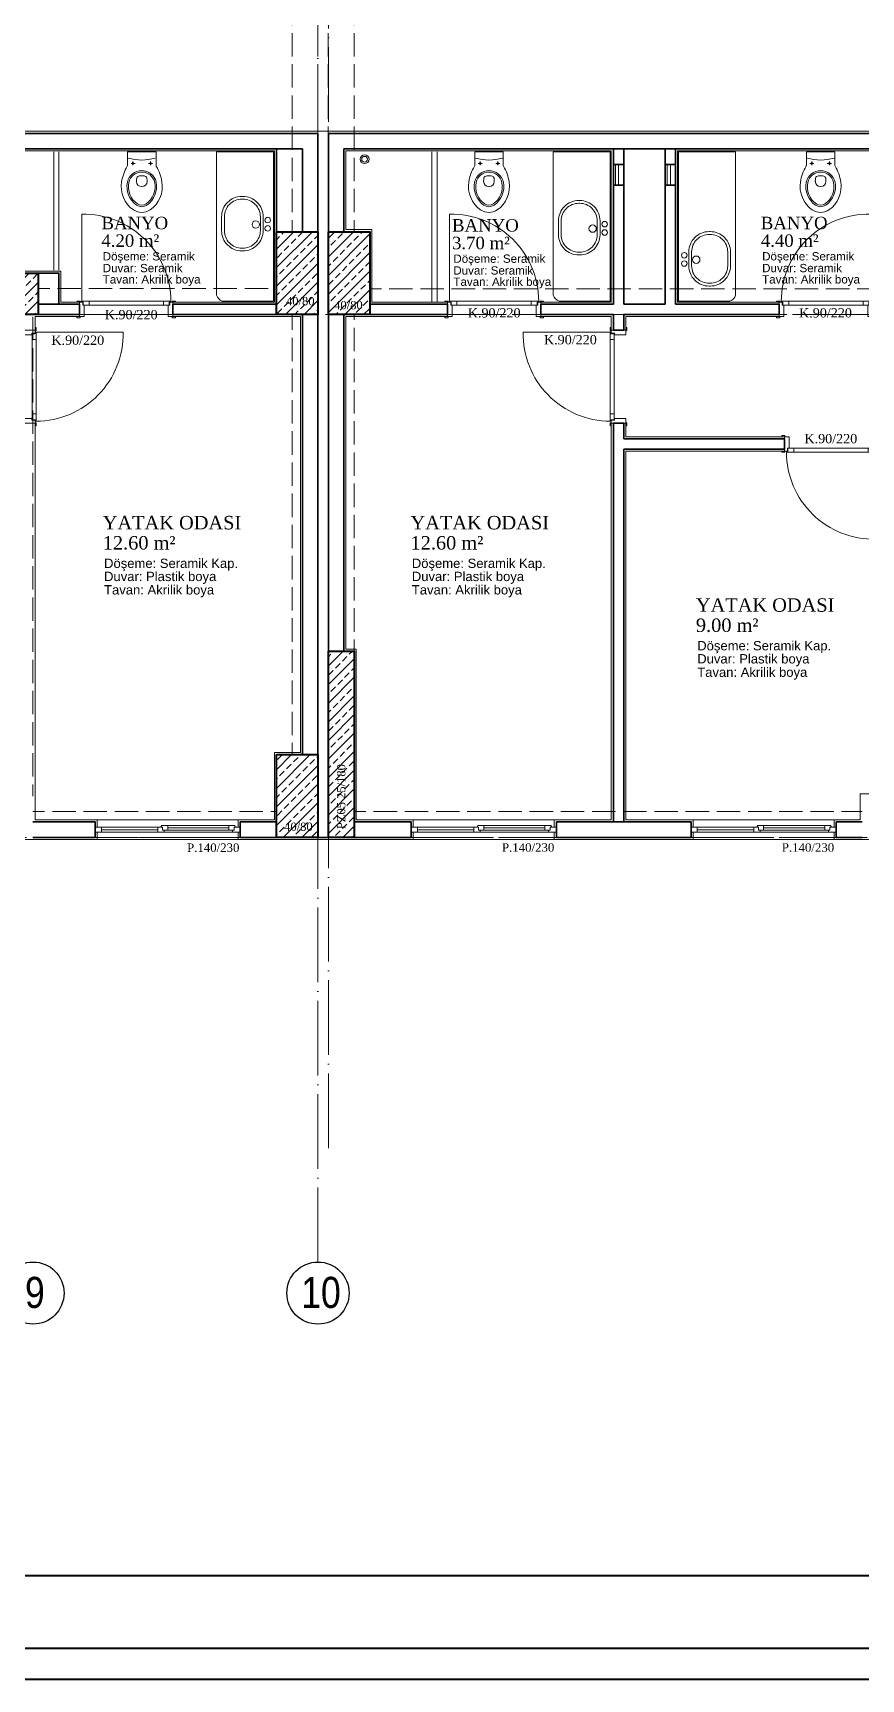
# Model space of a CAD drawing. Header units: millimetres. Extents: x 11587 to 81192, y -36083 to -25300.
# Drawn here: x 35761 to 36560, y -36083 to -34493 of the extents above; entities that cross this region are included whole.
import ezdxf

# ---------------------------------------------------------------- set-up
doc = ezdxf.new("R2010")
doc.units = ezdxf.units.MM
doc.linetypes.add('AKS', pattern=[30, 24, -3, 0, -3])
doc.linetypes.add('IZDUSUM1', pattern=[20, 7.5, -5, 7.5, 0])
for name, color, linetype, lineweight in [('rtm-aks balon', 20, 'Continuous', 25), ('rtm-aks balon yazı', 7, 'Continuous', 20), ('rtm-aks yeni', 7, 'AKS', 20), ('rtm-antet-02', 140, 'Continuous', 40), ('rtm-cam', 141, 'Continuous', 9), ('rtm-duv tugla', 22, 'Continuous', 35), ('rtm-izdusum-üst ince', 8, 'IZDUSUM1', 5), ('rtm-kapı-ahsap', 35, 'Continuous', 13), ('rtm-mhl-yazı-adı', 150, 'Continuous', 30), ('rtm-mhl-yazı-m2', 7, 'Continuous', 20), ('rtm-mhl-yazı-malzeme', 253, 'Continuous', 13), ('rtm-pen-ahsap', 35, 'Continuous', 13), ('rtm-plan katmanı-05', 205, 'Continuous', 20), ('rtm-plan katmanı-07', 135, 'Continuous', 9), ('rtm-sıva', 252, 'Continuous', 15), ('rtm-tarama-betonarme', 51, 'Continuous', 15), ('rtm-tas_betonarme', 50, 'Continuous', 40), ('rtm-tefris vitrifiye', 9, 'Continuous', 9)]:
    doc.layers.add(name, color=color, linetype=linetype, lineweight=lineweight)
doc.styles.add('AKSYAZI', font='ARIALN.TTF')
doc.styles.add('ARIAL', font='times.ttf')
doc.styles.get("Standard").update_dxf_attribs({"font": 'arial.ttf'})
doc.styles.add('VAZ-OLCU', font='times.ttf', dxfattribs={"height": 60})
pattern_1 = [(45, (12441.76, 20249.116), (-8.980256, 8.980256), []), (45, (12450.74, 20249.116), (-8.980256, 8.980256), [6.35, -3.175])]
pattern_2 = [(45, (10490.655, 20162.28), (-8.980256, 8.980256), []), (45, (10499.636, 20162.28), (-8.980256, 8.980256), [6.35, -3.175])]

# ---------------------------------------------------------------- blocks, each defined once
blk = doc.blocks.new('KİRİŞA')
at = {"layer": 'rtm-izdusum-üst ince', "ltscale": 1.5}
for points in [[(23569.4, -54934.2), (23569.4, -54699.2)], [(23594.4, -54934.2), (23594.4, -54699.2)], [(23324.4, -54989.2), (23554.4, -54989.2)], [(23319.4, -55479.2), (23319.4, -55014.2)], [(23324.4, -55014.2), (23554.4, -55014.2)], [(23569.4, -55439.2), (23569.4, -55014.2)], [(23594.4, -55439.2), (23594.4, -55014.2)], [(23319.4, -55494.2), (23554.4, -55494.2)], [(23319.4, -55519.2), (23554.4, -55519.2)]]:
    blk.add_lwpolyline(points, dxfattribs=at)
blk = doc.blocks.new('rty')
at = {"layer": 'rtm-kapı-ahsap'}
for p, q in [((-58244.9, -62700.3), (-58243.8, -62700.3)), ((-58244.9, -62703.4), (-58244.9, -62700.3)), ((-58243.8, -62703.4), (-58244.9, -62703.4)), ((-58243.8, -62700.3), (-58243.8, -62703.4)), ((-58243.8, -62707.4), (-58243.8, -62702.9)), ((-58229.8, -62702.9), (-58243.8, -62702.9)), ((-58232.8, -62707.4), (-58243.8, -62707.4)), ((-58232.8, -62705.9), (-58232.8, -62707.4)), ((-58229.8, -62705.9), (-58232.8, -62705.9)), ((-58232.6, -62706.4), (-58232.6, -62789.4)), ((-58232.6, -62706.4), (-58229.7, -62706.4)), ((-58228.8, -62712), (-58232.6, -62712)), ((-58229.8, -62700.4), (-58229.8, -62703.4)), ((-58228.8, -62700.4), (-58229.8, -62700.4)), ((-58229.8, -62702.9), (-58229.8, -62705.9)), ((-58229.8, -62703.4), (-58228.8, -62703.4)), ((-58229.8, -62704.9), (-58228.8, -62704.9)), ((-58229.7, -62706.4), (-58229.7, -62704.9)), ((-58228.8, -62703.4), (-58228.8, -62700.4)), ((-58228.8, -62790.9), (-58228.8, -62704.9)), ((-58144.8, -62704.9), (-58228.8, -62704.9)), ((-58243.8, -62792.3), (-58244.9, -62792.3)), ((-58244.9, -62792.3), (-58244.9, -62795.4)), ((-58244.9, -62795.4), (-58243.8, -62795.4)), ((-58243.8, -62788.4), (-58243.8, -62792.9)), ((-58232.8, -62788.4), (-58243.8, -62788.4)), ((-58243.8, -62795.4), (-58243.8, -62792.3)), ((-58229.8, -62792.9), (-58243.8, -62792.9)), ((-58232.8, -62789.9), (-58232.8, -62788.4)), ((-58229.8, -62789.9), (-58232.8, -62789.9)), ((-58228.8, -62783.7), (-58232.6, -62783.7)), ((-58232.6, -62789.4), (-58229.7, -62789.4)), ((-58229.8, -62792.9), (-58229.8, -62789.9)), ((-58229.8, -62790.9), (-58228.8, -62790.9)), ((-58229.8, -62795.4), (-58229.8, -62792.3)), ((-58229.8, -62792.3), (-58228.8, -62792.3)), ((-58228.8, -62795.4), (-58229.8, -62795.4)), ((-58229.7, -62789.4), (-58229.7, -62790.9)), ((-58228.8, -62792.3), (-58228.8, -62795.4))]:
    blk.add_line(p, q, dxfattribs=at)
at = {"layer": 'rtm-kapı-ahsap', "const_width": 0.392}
blk.add_lwpolyline([(-58229.2, -62703.9, 1), (-58229.2, -62704.5, 1)], format="xyb", close=True, dxfattribs=at)
at = {"layer": 'rtm-kapı-ahsap'}
blk.add_arc((-58229.1, -62706.6), 84.3, 270.2011, 1.1472, dxfattribs=at)
blk = doc.blocks.new('ABLOKKİRİŞ2')
at = {"layer": 'rtm-izdusum-üst ince', "ltscale": 1.5}
for points in [[(25555.5, -54847.4), (25555.5, -54527.4)], [(25580.5, -54847.4), (25580.5, -54527.4)], [(25595.5, -54902.4), (26090.5, -54902.4)], [(25555.5, -55252.4), (25555.5, -54927.4)], [(25580.5, -55252.4), (25580.5, -54927.4)], [(25595.5, -54927.4), (26090.5, -54927.4)], [(25580.5, -55407.4), (26070.5, -55407.4)], [(25580.5, -55432.4), (26070.5, -55432.4)]]:
    blk.add_lwpolyline(points, dxfattribs=at)

msp = doc.modelspace()

# ---------------------------------------------------------------- hatches: boundary and pattern name
at = {"layer": 'rtm-tarama-betonarme'}
h = msp.add_hatch(dxfattribs=at)
h.set_pattern_fill('ANSI33', color=256, scale=2, style=0)
h.set_pattern_definition(pattern_1)
h.paths.add_polyline_path([(36036.19, -34765.13), (35996.19, -34765.13), (35996.19, -34685.13), (36036.19, -34685.13)])
h = msp.add_hatch(dxfattribs=at)
h.set_pattern_fill('ANSI33', color=256, scale=2, style=0)
h.set_pattern_definition(pattern_2)
h.paths.add_polyline_path([(36046.19, -34685.13), (36086.19, -34685.13), (36086.19, -34765.13), (36046.19, -34765.13)])
h = msp.add_hatch(dxfattribs=at)
h.set_pattern_fill('ANSI33', color=256, scale=2, style=0)
h.set_pattern_definition(pattern_1)
h.paths.add_polyline_path([(35766.19, -34765.13), (35686.19, -34765.13), (35686.19, -34725.13), (35766.19, -34725.13)])
h = msp.add_hatch(dxfattribs=at)
h.set_pattern_fill('ANSI33', color=256, scale=2, style=0)
h.set_pattern_definition(pattern_2)
h.paths.add_polyline_path([(36046.19, -35270.13), (36046.19, -35090.13), (36071.19, -35090.13), (36071.19, -35270.13)])
h = msp.add_hatch(dxfattribs=at)
h.set_pattern_fill('ANSI33', color=256, scale=2, style=0)
h.set_pattern_definition(pattern_1)
h.paths.add_polyline_path([(36036.19, -35270.13), (35996.19, -35270.13), (35996.19, -35190.13), (36036.19, -35190.13)])

# ---------------------------------------------------------------- linework, layer by layer
at = {"layer": 'rtm-aks balon'}
for centre in [(35761.19, -35710.13), (36036.19, -35710.13)]:
    msp.add_circle(centre, 30, dxfattribs=at)
at = {"layer": 'rtm-aks yeni', "ltscale": 3}
for p, q in [((36046.19, -35570.13), (36046.19, -33480.13)), ((36036.19, -35680.13), (36036.19, -34415.13)), ((33971.19, -34765.13), (42336.19, -34765.13)), ((33971.19, -35270.13), (42336.19, -35270.13))]:
    msp.add_line(p, q, dxfattribs=at)
at = {"layer": 'rtm-antet-02'}
for points in [[(33826.61, -31582.89), (33826.61, -36082.89), (42481.61, -36082.89), (42481.61, -31582.89), (33826.61, -31582.89)], [(33856.61, -35982.89), (42451.61, -35982.89)]]:
    msp.add_lwpolyline(points, dxfattribs=at)
msp.add_lwpolyline([(33856.61, -31612.89), (33856.61, -36052.89), (42451.61, -36052.89), (42451.61, -31612.89)], close=True, dxfattribs=at)
at = {"layer": 'rtm-cam'}
for p, q in [((35950.19, -35260.88), (35891.19, -35260.88)), ((36255.19, -35260.88), (36196.19, -35260.88)), ((36525.19, -35260.88), (36466.19, -35260.88)), ((35881.69, -35262.63), (35827.19, -35262.63)), ((36186.69, -35262.63), (36132.19, -35262.63)), ((36456.69, -35262.63), (36402.19, -35262.63))]:
    msp.add_line(p, q, dxfattribs=at)
at = {"layer": 'rtm-duv tugla'}
for points in [[(36036.19, -34590.13), (35296.19, -34590.13)], [(36036.19, -34590.13), (36036.19, -34685.13)], [(36756.19, -34590.13), (36046.19, -34590.13), (36046.19, -34685.13)], [(36021.19, -34605.13), (35296.19, -34605.13)], [(35996.19, -34605.13), (35996.19, -34685.13)], [(36021.19, -34605.13), (36021.19, -34685.13)], [(36061.19, -34685.13), (36061.19, -34605.13), (36756.19, -34605.13)], [(36321.19, -34605.13), (36321.19, -34755.13)], [(36331.19, -34605.13), (36331.19, -34755.13)], [(36371.19, -34605.13), (36371.19, -34755.13)], [(36381.19, -34605.13), (36381.19, -34755.13)], [(36331.19, -34620.13), (36321.19, -34620.13)], [(36381.19, -34620.13), (36371.19, -34620.13)], [(36331.19, -34640.13), (36321.19, -34640.13)], [(36381.19, -34640.13), (36371.19, -34640.13)], [(35766.19, -34725.13), (35786.19, -34725.13), (35786.19, -34755.13)], [(35806.19, -34755.13), (35766.19, -34755.13)], [(35806.19, -34765.13), (35766.19, -34765.13)], [(35806.19, -34765.13), (35806.19, -34755.13)], [(35996.19, -34755.13), (35896.19, -34755.13)], [(35896.19, -34765.13), (35896.19, -34755.13)], [(35996.19, -34765.13), (35896.19, -34765.13)], [(36021.19, -34765.13), (36021.19, -35190.13)], [(36036.19, -34765.13), (36036.19, -35190.13)], [(36046.19, -35090.13), (36046.19, -34765.13)], [(36061.19, -35090.13), (36061.19, -34765.13)], [(36086.19, -34755.13), (36161.19, -34755.13)], [(36086.19, -34765.13), (36161.19, -34765.13)], [(36161.19, -34765.13), (36161.19, -34755.13)], [(36251.19, -34755.13), (36321.19, -34755.13)], [(36251.19, -34765.13), (36251.19, -34755.13)], [(36251.19, -34765.13), (36321.19, -34765.13)], [(36321.19, -34765.13), (36321.19, -34780.13)], [(36331.19, -34755.13), (36371.19, -34755.13)], [(36331.19, -34765.13), (36331.19, -34780.13)], [(36331.19, -34765.13), (36481.19, -34765.13)], [(36381.19, -34755.13), (36481.19, -34755.13)], [(36481.19, -34765.13), (36481.19, -34755.13)], [(36331.19, -34780.13), (36321.19, -34780.13)], [(36331.19, -34870.13), (36321.19, -34870.13)], [(36321.19, -34870.13), (36321.19, -35255.13)], [(36331.19, -34870.13), (36331.19, -34885.13)], [(36331.19, -34885.13), (36486.19, -34885.13)], [(36331.19, -34895.13), (36331.19, -35255.13)], [(36331.19, -34895.13), (36486.19, -34895.13)], [(36486.19, -34885.13), (36486.19, -34895.13)], [(35761.19, -35255.13), (35821.19, -35255.13)], [(35821.19, -35255.13), (35821.19, -35270.13)], [(35961.19, -35255.13), (35961.19, -35270.13)], [(35961.19, -35255.13), (35996.19, -35255.13)], [(36126.19, -35255.13), (36071.19, -35255.13)], [(36126.19, -35255.13), (36126.19, -35270.13)], [(36396.19, -35255.13), (36266.19, -35255.13)], [(36266.19, -35255.13), (36266.19, -35270.13)], [(36396.19, -35255.13), (36396.19, -35270.13)], [(36561.19, -35255.13), (36536.19, -35255.13)], [(36536.19, -35255.13), (36536.19, -35270.13)], [(35761.19, -35270.13), (35821.19, -35270.13)], [(35961.19, -35270.13), (35996.19, -35270.13)], [(36036.19, -35270.13), (36046.19, -35270.13)], [(36126.19, -35270.13), (36071.19, -35270.13)], [(36396.19, -35270.13), (36266.19, -35270.13)], [(36561.19, -35270.13), (36536.19, -35270.13)]]:
    msp.add_lwpolyline(points, dxfattribs=at)
at = {"layer": 'rtm-kapı-ahsap'}
for points in [[(36323.19, -34620.13), (36323.19, -34640.13)], [(36326.19, -34620.13), (36326.19, -34640.13)], [(36373.19, -34620.13), (36373.19, -34640.13)], [(36376.19, -34620.13), (36376.19, -34640.13)]]:
    msp.add_lwpolyline(points, dxfattribs=at)
at = {"layer": 'rtm-pen-ahsap'}
for p, q in [((35821.19, -35260.13), (35827.19, -35260.13)), ((35832.19, -35260.13), (35826.56, -35260.13)), ((35827.19, -35265.13), (35827.19, -35260.13)), ((35832.19, -35260.13), (35881.69, -35260.13)), ((35886.19, -35260.13), (35881.69, -35260.13)), ((35881.69, -35265.13), (35881.69, -35260.13)), ((35885.56, -35258.63), (35891.19, -35258.63)), ((35886.19, -35263.13), (35886.19, -35260.13)), ((35891.19, -35258.63), (35950.19, -35258.63)), ((35891.19, -35263.13), (35891.19, -35258.63)), ((35955.83, -35258.63), (35950.19, -35258.63)), ((35950.19, -35263.13), (35950.19, -35258.63)), ((35961.19, -35260.13), (35955.19, -35260.13)), ((35955.19, -35263.13), (35955.19, -35260.13)), ((36126.19, -35260.13), (36132.19, -35260.13)), ((36137.19, -35260.13), (36131.56, -35260.13)), ((36132.19, -35265.13), (36132.19, -35260.13)), ((36137.19, -35260.13), (36186.69, -35260.13)), ((36191.19, -35260.13), (36186.69, -35260.13)), ((36186.69, -35265.13), (36186.69, -35260.13)), ((36190.56, -35258.63), (36196.19, -35258.63)), ((36191.19, -35263.13), (36191.19, -35260.13)), ((36196.19, -35258.63), (36255.19, -35258.63)), ((36196.19, -35263.13), (36196.19, -35258.63)), ((36260.83, -35258.63), (36255.19, -35258.63)), ((36255.19, -35263.13), (36255.19, -35258.63)), ((36266.19, -35260.13), (36260.19, -35260.13)), ((36260.19, -35263.13), (36260.19, -35260.13)), ((36396.19, -35260.13), (36402.19, -35260.13)), ((36407.19, -35260.13), (36401.56, -35260.13)), ((36402.19, -35265.13), (36402.19, -35260.13)), ((36407.19, -35260.13), (36456.69, -35260.13)), ((36461.19, -35260.13), (36456.69, -35260.13)), ((36456.69, -35265.13), (36456.69, -35260.13)), ((36460.56, -35258.63), (36466.19, -35258.63)), ((36461.19, -35263.13), (36461.19, -35260.13)), ((36466.19, -35258.63), (36525.19, -35258.63)), ((36466.19, -35263.13), (36466.19, -35258.63)), ((36530.83, -35258.63), (36525.19, -35258.63)), ((36525.19, -35263.13), (36525.19, -35258.63)), ((36536.19, -35260.13), (36530.19, -35260.13)), ((36530.19, -35263.13), (36530.19, -35260.13)), ((35880.19, -35265.13), (35821.19, -35265.13)), ((35880.19, -35265.13), (35887.69, -35265.13)), ((35886.19, -35263.13), (35891.19, -35263.13)), ((35887.69, -35263.13), (35887.69, -35265.13)), ((35891.19, -35263.13), (35950.19, -35263.13)), ((35955.19, -35263.13), (35950.19, -35263.13)), ((35953.69, -35265.13), (35953.69, -35263.13)), ((35953.69, -35265.13), (35961.19, -35265.13)), ((36185.19, -35265.13), (36126.19, -35265.13)), ((36185.19, -35265.13), (36192.69, -35265.13)), ((36191.19, -35263.13), (36196.19, -35263.13)), ((36192.69, -35263.13), (36192.69, -35265.13)), ((36196.19, -35263.13), (36255.19, -35263.13)), ((36260.19, -35263.13), (36255.19, -35263.13)), ((36258.69, -35265.13), (36258.69, -35263.13)), ((36258.69, -35265.13), (36266.19, -35265.13)), ((36455.19, -35265.13), (36396.19, -35265.13)), ((36455.19, -35265.13), (36462.69, -35265.13)), ((36461.19, -35263.13), (36466.19, -35263.13)), ((36462.69, -35263.13), (36462.69, -35265.13)), ((36466.19, -35263.13), (36525.19, -35263.13)), ((36530.19, -35263.13), (36525.19, -35263.13)), ((36528.69, -35265.13), (36528.69, -35263.13)), ((36528.69, -35265.13), (36536.19, -35265.13))]:
    msp.add_line(p, q, dxfattribs=at)
for points in [[(35885.56, -35258.63), (35884.69, -35260.13)], [(35955.83, -35258.63), (35956.69, -35260.13)], [(36190.56, -35258.63), (36189.69, -35260.13)], [(36260.83, -35258.63), (36261.69, -35260.13)], [(36460.56, -35258.63), (36459.69, -35260.13)], [(36530.83, -35258.63), (36531.69, -35260.13)]]:
    msp.add_lwpolyline(points, dxfattribs=at)
at = {"layer": 'rtm-plan katmanı-05', "ltscale": 0.6}
for points in [[(35823.19, -35253.13), (35959.19, -35253.13)], [(36128.19, -35253.13), (36264.19, -35253.13)], [(36398.19, -35253.13), (36534.19, -35253.13)], [(35823.19, -35272.13), (35959.19, -35272.13)], [(36128.19, -35272.13), (36264.19, -35272.13)], [(36398.19, -35272.13), (36534.19, -35272.13)]]:
    msp.add_lwpolyline(points, dxfattribs=at)
at = {"layer": 'rtm-plan katmanı-07'}
for points in [[(35887.69, -35265.13), (35953.69, -35265.13)], [(36192.69, -35265.13), (36258.69, -35265.13)], [(36462.69, -35265.13), (36528.69, -35265.13)]]:
    msp.add_lwpolyline(points, dxfattribs=at)
at = {"layer": 'rtm-sıva'}
for points in [[(35296.19, -34588.13), (36756.19, -34588.13)], [(35806.19, -34753.13), (35788.19, -34753.13), (35788.19, -34723.13), (35698.19, -34723.13), (35698.19, -34607.13), (35994.19, -34607.13), (35994.19, -34753.13), (35896.19, -34753.13)], [(36161.19, -34753.13), (36088.19, -34753.13), (36088.19, -34683.13), (36063.19, -34683.13), (36063.19, -34607.13), (36319.19, -34607.13), (36319.19, -34753.13), (36251.19, -34753.13)], [(36481.19, -34753.13), (36383.19, -34753.13), (36383.19, -34607.13), (36689.19, -34607.13), (36689.19, -34728.13), (36579.19, -34728.13), (36579.19, -34753.13), (36571.19, -34753.13)], [(35763.19, -34780.13), (35763.19, -34767.13), (35806.19, -34767.13)], [(35896.19, -34767.13), (36019.19, -34767.13), (36019.19, -35188.13), (35994.19, -35188.13), (35994.19, -35253.13), (35959.19, -35253.13), (35959.19, -35260.13)], [(36128.19, -35260.13), (36128.19, -35253.13), (36073.19, -35253.13), (36073.19, -35088.13), (36063.19, -35088.13), (36063.19, -34767.13), (36161.19, -34767.13)], [(36251.19, -34767.13), (36319.19, -34767.13), (36319.19, -34780.13)], [(36333.19, -34780.13), (36333.19, -34767.13), (36481.19, -34767.13)], [(35823.19, -35260.13), (35823.19, -35253.13), (35763.19, -35253.13), (35763.19, -34870.13)], [(36264.19, -35260.13), (36264.19, -35253.13), (36319.19, -35253.13), (36319.19, -34870.13)], [(36333.19, -34870.13), (36333.19, -34883.13), (36486.19, -34883.13)], [(36486.19, -34897.13), (36333.19, -34897.13), (36333.19, -35253.13), (36398.19, -35253.13), (36398.19, -35260.13)], [(36534.19, -35260.13), (36534.19, -35253.13), (36559.19, -35253.13), (36559.19, -35228.13), (36589.19, -35228.13), (36589.19, -34897.13), (36576.19, -34897.13)], [(35659.19, -35265.13), (35659.19, -35272.13), (35823.19, -35272.13), (35823.19, -35265.13)], [(35959.19, -35265.13), (35959.19, -35272.13), (36128.19, -35272.13), (36128.19, -35265.13)], [(36398.19, -35265.13), (36398.19, -35272.13), (36264.19, -35272.13), (36264.19, -35265.13)], [(36534.19, -35265.13), (36534.19, -35272.13), (36678.19, -35272.13), (36678.19, -35265.13)]]:
    msp.add_lwpolyline(points, dxfattribs=at)
at = {"layer": 'rtm-tas_betonarme'}
for points in [[(35996.19, -34685.13), (36036.19, -34685.13), (36036.19, -34765.13), (35996.19, -34765.13)], [(36046.19, -34685.13), (36086.19, -34685.13), (36086.19, -34765.13), (36046.19, -34765.13)], [(35686.19, -34725.13), (35766.19, -34725.13), (35766.19, -34765.13), (35686.19, -34765.13)], [(36046.19, -35090.13), (36071.19, -35090.13), (36071.19, -35270.13), (36046.19, -35270.13)], [(35996.19, -35190.13), (36036.19, -35190.13), (36036.19, -35270.13), (35996.19, -35270.13)]]:
    msp.add_lwpolyline(points, close=True, dxfattribs=at)
at = {"layer": 'rtm-tefris vitrifiye'}
for p, q in [((35852.45, -34608.13), (35879.93, -34608.13)), ((35852.45, -34620.72), (35852.45, -34608.13)), ((35879.93, -34620.72), (35879.93, -34608.13)), ((36187.45, -34608.13), (36214.93, -34608.13)), ((36187.45, -34620.72), (36187.45, -34608.13)), ((36214.93, -34620.72), (36214.93, -34608.13)), ((36507.45, -34608.13), (36534.93, -34608.13)), ((36507.45, -34620.72), (36507.45, -34608.13)), ((36534.93, -34620.72), (36534.93, -34608.13)), ((35855.82, -34619.13), (35859.74, -34619.13)), ((35857.67, -34617.26), (35857.67, -34620.97)), ((35876.56, -34619.13), (35872.64, -34619.13)), ((35874.72, -34617.26), (35874.72, -34620.97)), ((36190.82, -34619.13), (36194.74, -34619.13)), ((36192.67, -34617.26), (36192.67, -34620.97)), ((36211.56, -34619.13), (36207.64, -34619.13)), ((36209.72, -34617.26), (36209.72, -34620.97)), ((36510.82, -34619.13), (36514.74, -34619.13)), ((36512.67, -34617.26), (36512.67, -34620.97)), ((36531.56, -34619.13), (36527.64, -34619.13)), ((36529.72, -34617.26), (36529.72, -34620.97)), ((35868.36, -34631.23), (35864.03, -34631.23)), ((36203.36, -34631.23), (36199.03, -34631.23)), ((36523.36, -34631.23), (36519.03, -34631.23))]:
    msp.add_line(p, q, dxfattribs=at)
for points in [[(35781.19, -34608.13), (35781.19, -34722.13)], [(35786.19, -34608.13), (35786.19, -34722.13)], [(36146.19, -34608.13), (36146.19, -34753.13)], [(36151.19, -34608.13), (36151.19, -34753.13)]]:
    msp.add_lwpolyline(points, dxfattribs=at)
for points in [[(35938.19, -34608.13), (35938.19, -34746.55, 0.2032744), (35943.77, -34752.13), (35993.19, -34752.13), (35993.19, -34608.13), (35938.19, -34608.13)], [(36263.19, -34608.13), (36263.19, -34746.55, 0.2032744), (36268.77, -34752.13), (36318.19, -34752.13), (36318.19, -34608.13), (36263.19, -34608.13)], [(36439.19, -34608.13), (36439.19, -34746.55, -0.2032744), (36433.61, -34752.13), (36384.19, -34752.13), (36384.19, -34608.13), (36439.19, -34608.13)], [(35962.79, -34703.64), (35963.68, -34703.64, 0.4142136), (35983.29, -34684.04), (35983.29, -34670.65, 0.4142136), (35963.68, -34651.04), (35962.79, -34651.04, 0.4142136), (35943.19, -34670.65), (35943.19, -34684.04, 0.4142136)], [(35962.79, -34700.97), (35963.68, -34700.97, 0.4142136), (35980.61, -34684.04), (35980.61, -34670.65, 0.4142136), (35963.68, -34653.72), (35962.79, -34653.72, 0.4142136), (35945.86, -34670.65), (35945.86, -34684.04, 0.4142136)], [(36287.83, -34707.6), (36288.72, -34707.6, 0.4142136), (36308.32, -34688), (36308.32, -34674.61, 0.4142136), (36288.72, -34655.01), (36287.83, -34655.01, 0.4142136), (36268.22, -34674.61), (36268.22, -34688, 0.4142136)], [(36287.83, -34704.93), (36288.72, -34704.93, 0.4142136), (36305.65, -34688), (36305.65, -34674.61, 0.4142136), (36288.72, -34657.68), (36287.83, -34657.68, 0.4142136), (36270.9, -34674.61), (36270.9, -34688, 0.4142136)], [(36414.56, -34737.6), (36413.67, -34737.6, -0.4142136), (36394.06, -34718), (36394.06, -34704.61, -0.4142136), (36413.67, -34685.01), (36414.56, -34685.01, -0.4142136), (36434.16, -34704.61), (36434.16, -34718, -0.4142136)], [(36414.56, -34734.93), (36413.67, -34734.93, -0.4142136), (36396.74, -34718), (36396.74, -34704.61, -0.4142136), (36413.67, -34687.68), (36414.56, -34687.68, -0.4142136), (36431.49, -34704.61), (36431.49, -34718, -0.4142136)]]:
    msp.add_lwpolyline(points, format="xyb", close=True, dxfattribs=at)
for centre, radius in [((35857.67, -34619.13), 0.825), ((35874.72, -34619.13), 0.825), ((36081.19, -34615.13), 4.25), ((36081.19, -34615.13), 2.75), ((36192.67, -34619.13), 0.825), ((36209.72, -34619.13), 0.825), ((36512.67, -34619.13), 0.825), ((36529.72, -34619.13), 0.825), ((35987.74, -34673.89), 2.67), ((35976.16, -34678.17), 3.56), ((35987.74, -34681.91), 2.67), ((36301.19, -34682.13), 3.56), ((36312.77, -34677.85), 2.67), ((36312.77, -34685.87), 2.67), ((36389.61, -34707.85), 2.67), ((36389.61, -34715.87), 2.67), ((36401.19, -34712.13), 3.56)]:
    msp.add_circle(centre, radius, dxfattribs=at)
for centre, radius, start, end in [((35890.22, -34643.89), 44, 149.90538, 171.23608), ((35850.25, -34620.72), 2.2, 329.90538, 0), ((35866.19, -34571.94), 44, 252.84729, 287.15268), ((35882.13, -34620.72), 2.2, 180, 210.09462), ((35842.16, -34643.89), 44, 8.76392, 30.09462), ((36225.22, -34643.89), 44, 149.90538, 171.23608), ((36185.25, -34620.72), 2.2, 329.90538, 0), ((36201.19, -34571.94), 44, 252.84729, 287.15268), ((36217.13, -34620.72), 2.2, 180, 210.09462), ((36177.16, -34643.89), 44, 8.76392, 30.09462), ((36545.22, -34643.89), 44, 149.90538, 171.23608), ((36505.25, -34620.72), 2.2, 329.90538, 0), ((36521.19, -34571.94), 44, 252.84729, 287.15268), ((36537.13, -34620.72), 2.2, 180, 210.09462), ((36497.16, -34643.89), 44, 8.76392, 30.09462), ((35873.89, -34641.52), 27.5, 170.50823, 235.09555), ((35873.89, -34641.52), 22, 168.5694, 234.81148), ((35866.26, -34640.36), 14.3, 90.2662, 167.18786), ((35873.89, -34641.52), 20.57, 168.5694, 234.81148), ((35866.26, -34640.36), 12.87, 90.2662, 167.18786), ((35874, -34636.13), 12.95, 167.82692, 183.31203), ((35866.17, -34636.46), 5.12, 180, 269.73777), ((35864.03, -34633.98), 2.75, 90, 167.82692), ((35866.12, -34640.36), 14.3, 12.81214, 89.7338), ((35866.12, -34640.36), 12.87, 12.81214, 89.7338), ((35866.22, -34636.46), 5.11, 270.26223, 0), ((35868.36, -34633.98), 2.75, 12.17308, 90), ((35858.49, -34641.52), 20.57, 305.18852, 11.4306), ((35858.39, -34636.13), 12.95, 356.68797, 12.17308), ((35858.49, -34641.52), 22, 305.18852, 11.4306), ((35858.49, -34641.52), 27.5, 304.90445, 9.49177), ((36208.89, -34641.52), 27.5, 170.50823, 235.09555), ((36208.89, -34641.52), 22, 168.5694, 234.81148), ((36201.26, -34640.36), 14.3, 90.2662, 167.18786), ((36208.89, -34641.52), 20.57, 168.5694, 234.81148), ((36201.26, -34640.36), 12.87, 90.2662, 167.18786), ((36209, -34636.13), 12.95, 167.82692, 183.31203), ((36201.17, -34636.46), 5.12, 180, 269.73777), ((36199.03, -34633.98), 2.75, 90, 167.82692), ((36201.12, -34640.36), 14.3, 12.81214, 89.7338), ((36201.12, -34640.36), 12.87, 12.81214, 89.7338), ((36201.22, -34636.46), 5.11, 270.26223, 0), ((36203.36, -34633.98), 2.75, 12.17308, 90), ((36193.49, -34641.52), 20.57, 305.18852, 11.4306), ((36193.39, -34636.13), 12.95, 356.68797, 12.17308), ((36193.49, -34641.52), 22, 305.18852, 11.4306), ((36193.49, -34641.52), 27.5, 304.90445, 9.49177), ((36528.89, -34641.52), 27.5, 170.50823, 235.09555), ((36528.89, -34641.52), 22, 168.5694, 234.81148), ((36521.26, -34640.36), 14.3, 90.2662, 167.18786), ((36528.89, -34641.52), 20.57, 168.5694, 234.81148), ((36521.26, -34640.36), 12.87, 90.2662, 167.18786), ((36529, -34636.13), 12.95, 167.82692, 183.31203), ((36521.17, -34636.46), 5.12, 180, 269.73777), ((36519.03, -34633.98), 2.75, 90, 167.82692), ((36521.12, -34640.36), 14.3, 12.81214, 89.7338), ((36521.12, -34640.36), 12.87, 12.81214, 89.7338), ((36521.22, -34636.46), 5.11, 270.26223, 0), ((36523.36, -34633.98), 2.75, 12.17308, 90), ((36513.49, -34641.52), 20.57, 305.18852, 11.4306), ((36513.39, -34636.13), 12.95, 356.68797, 12.17308), ((36513.49, -34641.52), 22, 305.18852, 11.4306), ((36513.49, -34641.52), 27.5, 304.90445, 9.49177), ((35866.19, -34651.58), 14.85, 237.23949, 302.76051), ((35866.19, -34651.58), 9.35, 237.83247, 302.16749), ((35866.19, -34651.58), 7.92, 237.83247, 302.16749), ((36201.19, -34651.58), 14.85, 237.23949, 302.76051), ((36201.19, -34651.58), 9.35, 237.83247, 302.16749), ((36201.19, -34651.58), 7.92, 237.83247, 302.16749), ((36521.19, -34651.58), 14.85, 237.23949, 302.76051), ((36521.19, -34651.58), 9.35, 237.83247, 302.16749), ((36521.19, -34651.58), 7.92, 237.83247, 302.16749)]:
    msp.add_arc(centre, radius, start, end, dxfattribs=at)

# ---------------------------------------------------------------- block references
at = {"layer": 'rtm-izdusum-üst ince'}
for name, p in [('KİRİŞA', (12441.76, 20249.12)), ('ABLOKKİRİŞ2', (10490.66, 20162.28))]:
    msp.add_blockref(name, p, dxfattribs=at)
at = {"layer": 'rtm-kapı-ahsap'}
for p, rotation in [((-26896.68, 23476.65), 90.00000000000001), ((-26541.68, 23476.65), 90.00000000000001), ((99279.06, -93126.91), 270)]:
    msp.add_blockref('rty', p, dxfattribs=dict(at, rotation=rotation))
at = {"layer": 'rtm-kapı-ahsap', "xscale": -1, "rotation": 270}
msp.add_blockref('rty', (99274.06, 23476.65), dxfattribs=at)
at = {"layer": 'rtm-kapı-ahsap'}
msp.add_blockref('rty', (93992.97, 27922.74), dxfattribs=at)
at = {"layer": 'rtm-kapı-ahsap', "xscale": -1}
msp.add_blockref('rty', (-21910.59, 27922.74), dxfattribs=at)

# ---------------------------------------------------------------- texts
at = {"layer": 'rtm-aks balon yazı', "char_height": 30, "width": 27.7214, "attachment_point": 7, "style": 'AKSYAZI'}
for s, insert in [('9', (35753.5, -35724.9)), ('10', (36019.97, -35724.9))]:
    msp.add_mtext(s, dxfattribs=dict(at, insert=insert))
at = {"layer": 'rtm-mhl-yazı-adı', "style": 'ARIAL'}
for s, height, p in [('BANYO', 12, (35827.22, -34682.69)), ('BANYO', 12, (36463.46, -34682.69)), ('BANYO', 12, (36165.51, -34684.97)), ('YATAK ODASI', 13, (35828.52, -34972.58)), ('YATAK ODASI', 13, (36125.46, -34972.58)), ('YATAK ODASI', 13, (36400.83, -35052.14))]:
    msp.add_text(s, height=height, dxfattribs=at).set_placement(p)
at = {"layer": 'rtm-mhl-yazı-m2', "style": 'ARIAL'}
for s, height, p in [('4.20 m² ', 12, (35827.22, -34699.72)), ('4.40 m² ', 12, (36463.46, -34699.72)), ('3.70 m² ', 12, (36165.51, -34702)), ('40/80', 8, (36005.34, -34756.21)), ('40/80', 8, (36051.84, -34760)), ('12.60 m² ', 13, (35828.52, -34992.07)), ('12.60 m² ', 13, (36125.46, -34992.07)), ('9.00 m² ', 13, (36400.83, -35071.63)), ('40/80', 8, (36003.59, -35263.75))]:
    msp.add_text(s, height=height, dxfattribs=at).set_placement(p)
msp.add_text('PZ05 25/180', height=8, rotation=90, dxfattribs=at).set_placement((36062.54, -35262.07))
at = {"layer": 'rtm-mhl-yazı-malzeme'}
for s, height, p in [('Döşeme: Seramik', 8, (35828.51, -34712.86)), ('Döşeme: Seramik', 8, (36464.75, -34712.86)), ('Duvar: Seramik', 8, (35828.51, -34724.22)), ('Döşeme: Seramik', 8, (36166.8, -34715.14)), ('Duvar: Seramik', 8, (36166.8, -34726.51)), ('Duvar: Seramik', 8, (36464.75, -34724.22)), ('Tavan: Akrilik boya ', 8, (35828.51, -34735.13)), ('Tavan: Akrilik boya ', 8, (36166.8, -34737.41)), ('Tavan: Akrilik boya ', 8, (36464.75, -34735.13)), ('Döşeme: Seramik Kap.', 9, (35829.81, -35009.85)), ('Döşeme: Seramik Kap.', 9, (36126.75, -35009.85)), ('Duvar: Plastik boya ', 9, (35829.81, -35022.51)), ('Duvar: Plastik boya ', 9, (36126.75, -35022.51)), ('Tavan: Akrilik boya ', 9, (35829.81, -35035.45)), ('Tavan: Akrilik boya ', 9, (36126.75, -35035.45)), ('Döşeme: Seramik Kap.', 9, (36402.12, -35089.41)), ('Duvar: Plastik boya ', 9, (36402.12, -35102.07)), ('Tavan: Akrilik boya ', 9, (36402.12, -35115.01))]:
    msp.add_text(s, height=height, dxfattribs=at).set_placement(p)
at = {"layer": 'rtm-mhl-yazı-malzeme', "style": 'VAZ-OLCU'}
for s, height, rotation, p in [('K.90/220', 9, 359.9602, (35830.52, -34769.66)), ('K.90/220', 9, 0.0398, (36180.72, -34767.95)), ('K.90/220', 9, 0.0398, (36500.36, -34767.95)), ('K.90/220', 9, 359.9602, (35778.97, -34794.36)), ('K.90/220', 9, 0.0398, (36254.24, -34793.9)), ('K.90/220', 9, 0.0398, (36505.54, -34889.44)), ('P.140/230', 8.192, 0.0398, (35909.88, -35284.08)), ('P.140/230', 8.192, 359.9602, (36213.71, -35283.85)), ('P.140/230', 8.192, 359.9602, (36483.71, -35283.85))]:
    msp.add_text(s, height=height, rotation=rotation, dxfattribs=at).set_placement(p)

doc.saveas('drawing.dxf')
